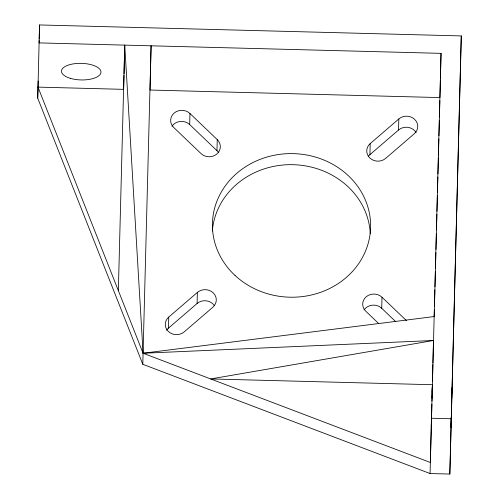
<?xml version="1.0" encoding="UTF-8"?>
<svg xmlns="http://www.w3.org/2000/svg" width="499" height="499" viewBox="0 0 499 499"><rect width="100%" height="100%" fill="white"/><g stroke="black" fill="none" stroke-linecap="round" stroke-linejoin="round"><path stroke-width="0.75" d="M431.261 426.358L431.255 426.751L431.379 422.223M451.034 426.87L451.027 427.269L451.321 416.465M440.411 78.961L441.041 53.356L39.072 42.895L39.546 24.95L461.282 35.928L449.836 474.05L430.069 473.539L142.801 364.295L37.718 98.178L39.165 40.525M39.203 38.966L39.546 24.95M123.995 75.386L123.652 89.352L37.986 87.119L143.076 353.242L142.801 364.295M124.033 73.833L124.738 45.122L143.076 353.242L430.338 462.479L431.386 422.821M166.635 330.201A11.209 10.173 1.4 0 1 168.469 328.142L168.743 317.083L197.367 292.433A11.209 10.173 1.4 0 1 213.21 292.844A11.209 10.173 1.4 0 1 212.83 307.228L184.206 331.879A11.209 10.173 1.4 0 1 168.363 331.467A11.209 10.173 1.4 0 1 168.743 317.083M218.331 152.251A11.209 10.173 1.4 0 0 216.978 150.673L189.689 124.569L189.963 113.51A11.209 10.173 1.4 0 0 174.12 113.098A11.209 10.173 1.4 0 0 173.739 127.482L201.028 153.586A11.209 10.173 1.4 0 0 216.872 153.998A11.209 10.173 1.4 0 0 217.252 139.62L189.963 113.51M168.469 328.142L197.099 303.492L197.367 292.433M216.978 150.673L217.252 139.62M368.499 156.162A11.209 10.173 1.4 0 1 369.934 154.653L370.202 143.6L398.826 118.949A11.209 10.173 1.4 0 1 414.669 119.361A11.209 10.173 1.4 0 1 414.295 133.738L385.665 158.389A11.209 10.173 1.4 0 1 369.821 157.977A11.209 10.173 1.4 0 1 370.202 143.6M395.657 321.612L381.735 308.295L382.003 297.236A11.209 10.173 1.4 0 0 366.16 296.824A11.209 10.173 1.4 0 0 365.786 311.208L378.591 323.458M369.934 154.653L398.558 130.002L398.826 118.949M430.069 473.539L441.041 53.356M432.465 381.61L432.882 364.538M432.92 362.991L433.469 340.486L143.076 353.242L151.097 45.808L150.012 90.038L439.956 97.586L440.374 80.514M449.836 474.05L461.282 35.928M37.718 98.178L38.174 80.981M118.35 290.624L124.738 45.122M431.304 424.643L431.373 421.73M431.423 419.771L431.473 417.813M432.159 392.289L432.284 387.274L431.991 398.077M431.467 419.709L431.878 404.153M431.959 401.046L432.39 384.717L210.665 378.947L433.469 340.486M434.192 316.403L434.373 309.392M434.454 306.28L434.885 289.925M434.972 286.806L435.377 271.238M435.465 268.119L435.87 252.544M435.958 249.431L436.363 233.856M436.469 229.964L436.881 214.389M436.962 211.277L437.374 195.702M437.455 192.583L437.866 177.014M437.947 173.895L438.378 157.547M438.44 155.208L438.871 138.853M438.952 135.74L439.363 120.165M439.444 117.053L439.875 100.698M451.071 425.16L451.246 418.33M451.932 392.807L452.05 387.785L451.757 398.589M431.435 420.208L431.548 415.948M434.099 316.559L143.076 353.242L144.635 353.28M431.417 418.249L451.19 418.767M382.003 297.236L406.51 320.682M212.349 231.018A79.104 71.806 1.4 0 1 292.352 164.67A79.104 71.806 1.4 0 1 370.27 233.694M172.012 126.216A11.209 10.173 1.4 0 1 189.689 124.569M398.558 130.002A11.209 10.173 1.4 0 1 416.129 132.566M364.058 309.941A11.209 10.173 1.4 0 1 381.735 308.295M197.099 303.492A11.209 10.173 1.4 0 1 214.296 305.482M235.098 275.504A79.104 71.806 1.4 0 0 367.738 244.928A79.104 71.806 1.4 0 0 271.712 155.8A79.104 71.806 1.4 0 0 235.098 275.504M70.44 78.368A19.773 8.296 1.5 0 0 100.966 72.523A19.773 8.296 1.5 0 0 72.274 64.059A19.773 8.296 1.5 0 0 70.44 78.368"/></g></svg>
